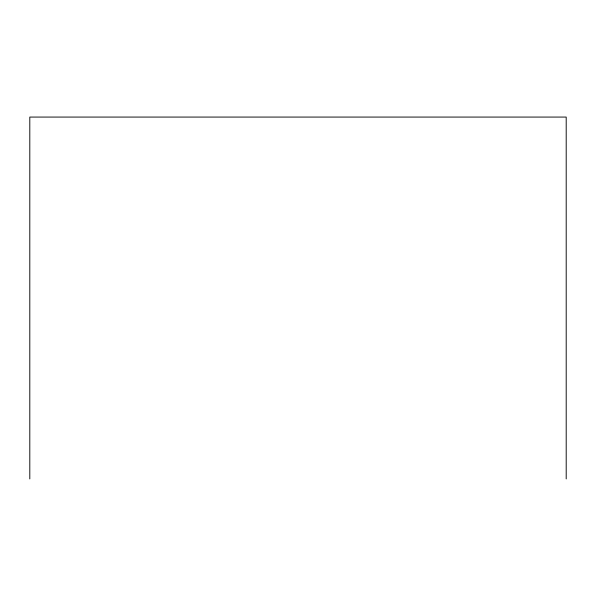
<?xml version="1.0" encoding="UTF-8"?>
<svg xmlns="http://www.w3.org/2000/svg" width="596" height="596" viewBox="0 0 596 596"><rect width="100%" height="100%" fill="white"/><g stroke="black" fill="none" stroke-linecap="round" stroke-linejoin="round"><path stroke-width="0.89" d="M566.2 478.931L566.2 117.069L29.8 117.069L29.8 478.931"/></g></svg>
